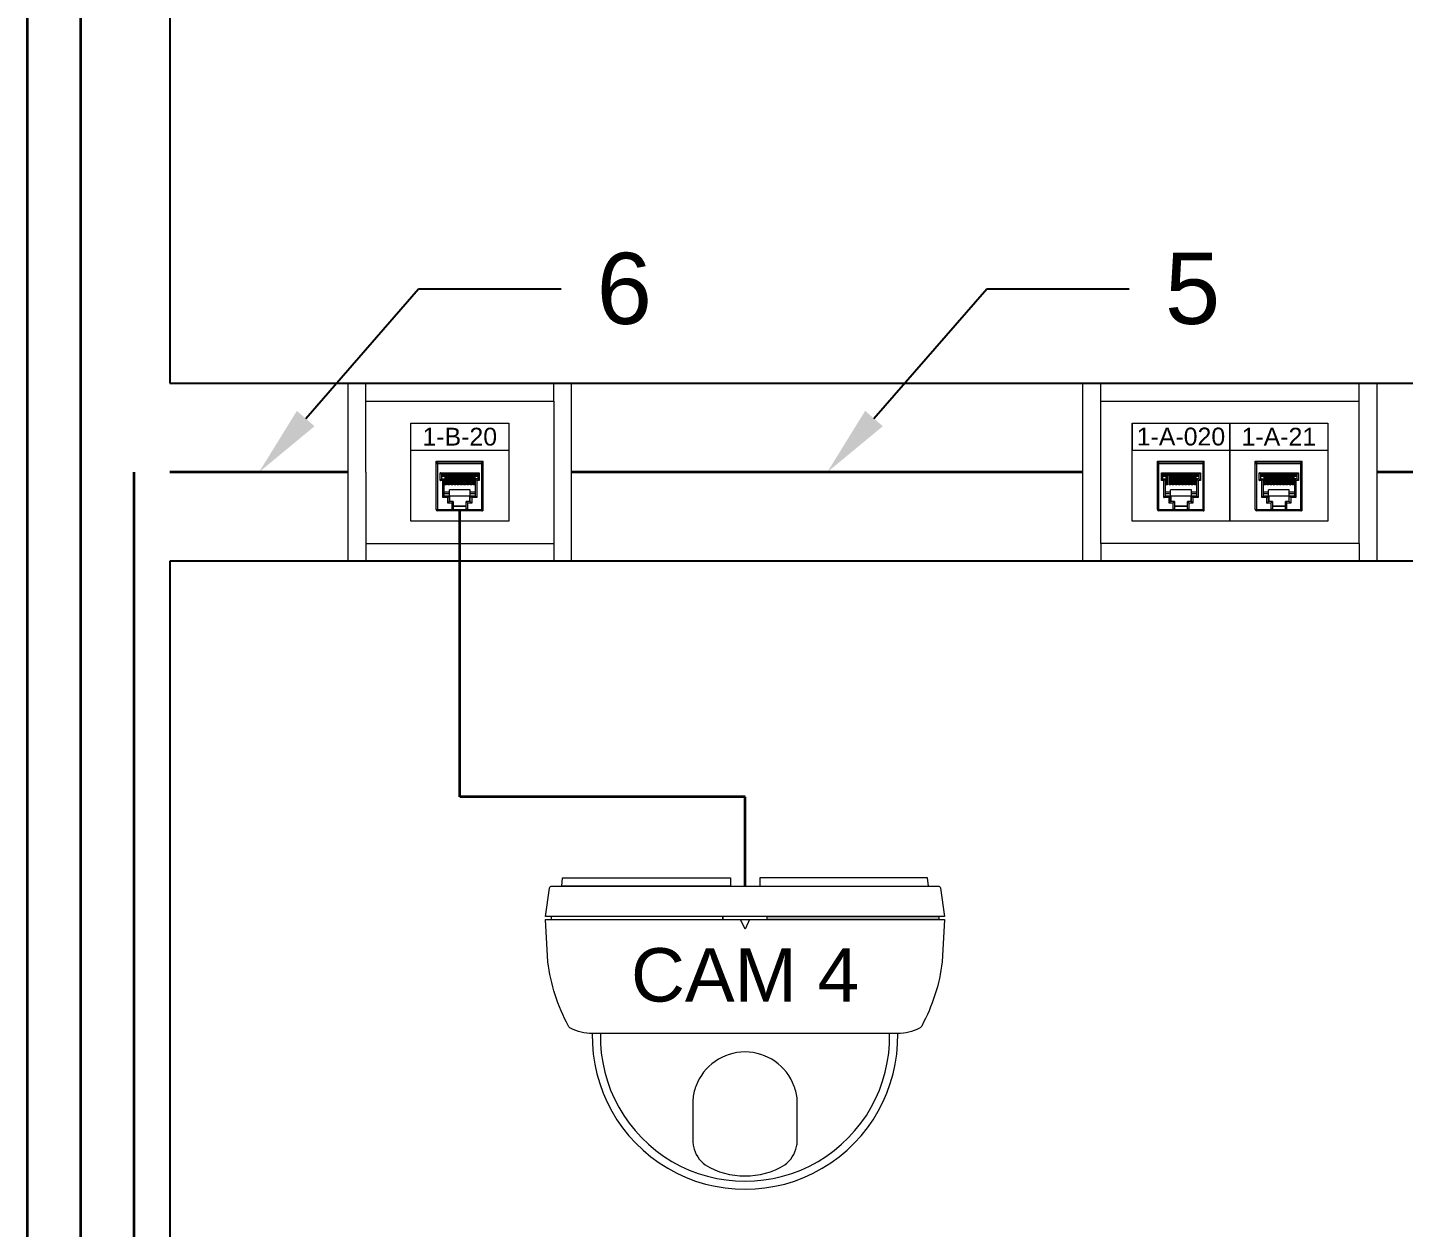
# Model space of a CAD drawing. Header units: millimetres. Extents: x 1256 to 2931, y 3298 to 3694.
# Drawn here: x 2194.1 to 2271.4, y 3412.8 to 3480.2 of the extents above; entities that cross this region are included whole.
import ezdxf
from ezdxf import colors
from ezdxf.entities.mleader import LeaderData, LeaderLine
from ezdxf.enums import TextEntityAlignment as Align
from ezdxf.math import Vec2, Vec3

# ---------------------------------------------------------------- set-up
doc = ezdxf.new("R2010")
doc.units = ezdxf.units.MM
doc.layers.get('0').update_dxf_attribs({"color": 250, "lineweight": 5})
for name, color, linetype, lineweight in [('001_Dark_1 10', 7, 'Continuous', 0), ('At. Client', 1, 'Continuous', 35), ('Cams', 1, 'Continuous', 35), ('Canales', 250, 'Continuous', 25), ('Directrius', 1, 'Continuous', 35), ('R+D+I', 1, 'Continuous', 35), ('Roseta', 250, 'Continuous', 5)]:
    doc.layers.add(name, color=color, linetype=linetype, lineweight=lineweight)
doc.styles.get("Standard").update_dxf_attribs({"font": 'Arial.ttf'})
pattern_1 = [(45, (2097.0818, 3340.090486), (-0.03132663, 0.03132663), [])]
pattern_2 = [(45, (2137.5918, 3340.090486), (-0.03132663, 0.03132663), [])]
pattern_3 = [(45, (2143.0918, 3340.090486), (-0.03132663, 0.03132663), [])]

msp = doc.modelspace()

# ---------------------------------------------------------------- hatches: boundary and pattern name
at = {"layer": 'Roseta'}
h = msp.add_hatch(dxfattribs=at)
h.set_pattern_fill('ANSI31', color=256, scale=0.013954, style=0)
h.set_pattern_definition(pattern_1)
h.paths.add_polyline_path([(2217.802, 3455.112), (2217.743, 3455.112), (2217.728, 3455.111), (2217.728, 3454.535), (2217.802, 3454.535)])
h = msp.add_hatch(dxfattribs=at)
h.set_pattern_fill('ANSI31', color=256, scale=0.013954, style=0)
h.set_pattern_definition(pattern_1)
h.paths.add_polyline_path([(2217.98, 3455.112), (2217.917, 3455.112), (2217.905, 3455.111), (2217.905, 3454.535), (2217.98, 3454.535)])
h.paths.add_polyline_path([(2218.156, 3455.112), (2218.081, 3455.112), (2218.081, 3454.535), (2218.156, 3454.535)])
h.paths.add_polyline_path([(2218.334, 3455.112), (2218.259, 3455.112), (2218.259, 3454.535), (2218.334, 3454.535)])
h.paths.add_polyline_path([(2218.511, 3455.112), (2218.436, 3455.112), (2218.436, 3454.535), (2218.511, 3454.535)])
h.paths.add_polyline_path([(2218.613, 3454.535), (2218.688, 3454.535), (2218.688, 3455.112), (2218.613, 3455.112)])
h.paths.add_polyline_path([(2218.792, 3454.535), (2218.866, 3454.535), (2218.866, 3455.112), (2218.792, 3455.112)])
h = msp.add_hatch(dxfattribs=at)
h.set_pattern_fill('ANSI31', color=256, scale=0.013954, style=0)
h.set_pattern_definition(pattern_1)
h.paths.add_polyline_path([(2218.972, 3454.535), (2219.047, 3454.535), (2219.047, 3455.112), (2219.042, 3455.112), (2218.972, 3455.112)])
h = msp.add_hatch(dxfattribs=at)
h.set_pattern_fill('ANSI31', color=256, scale=0.013954, style=0)
h.set_pattern_definition(pattern_2)
h.paths.add_polyline_path([(2258.312, 3455.112), (2258.253, 3455.112), (2258.238, 3455.111), (2258.238, 3454.535), (2258.312, 3454.535)])
h = msp.add_hatch(dxfattribs=at)
h.set_pattern_fill('ANSI31', color=256, scale=0.013954, style=0)
h.set_pattern_definition(pattern_2)
h.paths.add_polyline_path([(2258.49, 3455.112), (2258.427, 3455.112), (2258.415, 3455.111), (2258.415, 3454.535), (2258.49, 3454.535)])
h.paths.add_polyline_path([(2258.666, 3455.112), (2258.591, 3455.112), (2258.591, 3454.535), (2258.666, 3454.535)])
h.paths.add_polyline_path([(2258.844, 3455.112), (2258.769, 3455.112), (2258.769, 3454.535), (2258.844, 3454.535)])
h.paths.add_polyline_path([(2259.021, 3455.112), (2258.946, 3455.112), (2258.946, 3454.535), (2259.021, 3454.535)])
h.paths.add_polyline_path([(2259.123, 3454.535), (2259.198, 3454.535), (2259.198, 3455.112), (2259.123, 3455.112)])
h.paths.add_polyline_path([(2259.302, 3454.535), (2259.376, 3454.535), (2259.376, 3455.112), (2259.302, 3455.112)])
h = msp.add_hatch(dxfattribs=at)
h.set_pattern_fill('ANSI31', color=256, scale=0.013954, style=0)
h.set_pattern_definition(pattern_2)
h.paths.add_polyline_path([(2259.482, 3454.535), (2259.557, 3454.535), (2259.557, 3455.112), (2259.552, 3455.112), (2259.482, 3455.112)])
h = msp.add_hatch(dxfattribs=at)
h.set_pattern_fill('ANSI31', color=256, scale=0.013954, style=0)
h.set_pattern_definition(pattern_3)
h.paths.add_polyline_path([(2263.812, 3455.112), (2263.753, 3455.112), (2263.738, 3455.111), (2263.738, 3454.535), (2263.812, 3454.535)])
h = msp.add_hatch(dxfattribs=at)
h.set_pattern_fill('ANSI31', color=256, scale=0.013954, style=0)
h.set_pattern_definition(pattern_3)
h.paths.add_polyline_path([(2263.99, 3455.112), (2263.927, 3455.112), (2263.915, 3455.111), (2263.915, 3454.535), (2263.99, 3454.535)])
h.paths.add_polyline_path([(2264.166, 3455.112), (2264.091, 3455.112), (2264.091, 3454.535), (2264.166, 3454.535)])
h.paths.add_polyline_path([(2264.344, 3455.112), (2264.269, 3455.112), (2264.269, 3454.535), (2264.344, 3454.535)])
h.paths.add_polyline_path([(2264.521, 3455.112), (2264.446, 3455.112), (2264.446, 3454.535), (2264.521, 3454.535)])
h.paths.add_polyline_path([(2264.623, 3454.535), (2264.698, 3454.535), (2264.698, 3455.112), (2264.623, 3455.112)])
h.paths.add_polyline_path([(2264.802, 3454.535), (2264.876, 3454.535), (2264.876, 3455.112), (2264.802, 3455.112)])
h = msp.add_hatch(dxfattribs=at)
h.set_pattern_fill('ANSI31', color=256, scale=0.013954, style=0)
h.set_pattern_definition(pattern_3)
h.paths.add_polyline_path([(2264.982, 3454.535), (2265.057, 3454.535), (2265.057, 3455.112), (2265.052, 3455.112), (2264.982, 3455.112)])

# ---------------------------------------------------------------- linework, layer by layer
at = {"layer": '001_Dark_1 10'}
for points in [[(2224.108, 3431.997), (2224.149, 3432.458), (2233.584, 3432.458), (2233.584, 3431.997)], [(2244.706, 3431.997), (2244.666, 3432.458), (2235.23, 3432.458), (2235.23, 3431.997)], [(2223.516, 3430.107), (2233.157, 3430.107), (2233.157, 3430.281), (2223.516, 3430.281)], [(2235.658, 3430.107), (2235.658, 3430.281), (2233.157, 3430.281), (2233.157, 3430.107)], [(2234.66, 3430.107), (2234.407, 3429.565), (2234.154, 3430.107)], [(2245.299, 3430.107), (2235.658, 3430.107), (2235.658, 3430.281), (2245.299, 3430.281)]]:
    msp.add_lwpolyline(points, close=True, dxfattribs=at)
for points in [[(2223.206, 3430.281), (2223.431, 3431.884, -0.373885), (2223.56, 3431.997), (2245.254, 3431.997, -0.373885), (2245.384, 3431.884), (2245.609, 3430.281)], [(2245.609, 3430.107), (2245.485, 3427.738, -0.09279), (2244.33, 3424.132, -0.1504), (2244.206, 3424.01, -0.118988), (2242.984, 3423.709), (2225.83, 3423.709, -0.118988), (2224.608, 3424.01, -0.1504), (2224.485, 3424.132, -0.09279), (2223.33, 3427.738), (2223.206, 3430.107)], [(2225.83, 3423.709, 1.02), (2242.984, 3423.709)], [(2231.477, 3417.641, 0.057517), (2231.509, 3417.364, 0.1735), (2232.172, 3416.325, 0.276322), (2236.642, 3416.325, 0.1735), (2237.306, 3417.364, 0.057517), (2237.338, 3417.641), (2237.338, 3420.008, 0.075804), (2237.166, 3420.74, 0.700635), (2231.648, 3420.74, 0.075804), (2231.477, 3420.008)]]:
    msp.add_lwpolyline(points, format="xyb", close=True, dxfattribs=at)
msp.add_arc((2234.407, 3423.539), 8.125, 178.86547, 1.13453, dxfattribs=at)
msp.add_point((2234.407, 3432.458), dxfattribs=at)
at = {"layer": 'At. Client'}
for p, q in [((2194.104, 3404.239), (2194.104, 3535.239)), ((2197.104, 3404.239), (2197.104, 3495.239))]:
    msp.add_line(p, q, dxfattribs=at)
at = {"layer": 'Cams'}
for p, q in [((2218.384, 3436.997), (2218.384, 3453.068)), ((2234.407, 3436.997), (2218.384, 3436.997)), ((2234.407, 3431.997), (2234.407, 3436.997))]:
    msp.add_line(p, q, dxfattribs=at)
at = {"layer": 'Canales'}
for p, q in [((2202.104, 3490.239), (2202.104, 3460.239)), ((2202.104, 3490.239), (2202.104, 3460.239)), ((2202.104, 3460.239), (2342.104, 3460.239)), ((2202.104, 3450.239), (2202.104, 3406.239)), ((2342.104, 3450.239), (2202.104, 3450.239))]:
    msp.add_line(p, q, dxfattribs=at)
at = {"layer": 'R+D+I'}
for p, q in [((2200.104, 3406.239), (2200.104, 3455.239)), ((2212.104, 3455.239), (2202.104, 3455.239)), ((2253.384, 3455.239), (2224.664, 3455.239)), ((2279.904, 3455.239), (2269.904, 3455.239))]:
    msp.add_line(p, q, dxfattribs=at)
at = {"layer": 'Roseta'}
for p, q in [((2224.664, 3460.239), (2212.104, 3460.239)), ((2212.104, 3460.239), (2212.104, 3450.239)), ((2213.104, 3459.239), (2213.104, 3460.239)), ((2223.664, 3459.239), (2223.664, 3460.239)), ((2224.664, 3450.239), (2224.664, 3460.239)), ((2253.384, 3460.239), (2269.904, 3460.239)), ((2253.384, 3450.239), (2253.384, 3460.239)), ((2254.384, 3451.239), (2254.384, 3460.239)), ((2268.904, 3451.239), (2268.904, 3460.239)), ((2269.904, 3460.239), (2269.904, 3450.239)), ((2213.104, 3455.239), (2213.104, 3459.239)), ((2213.104, 3459.239), (2223.664, 3459.239)), ((2223.664, 3459.239), (2223.664, 3451.239)), ((2254.384, 3459.239), (2268.904, 3459.239)), ((2215.634, 3457.989), (2221.134, 3457.989)), ((2215.634, 3452.489), (2215.634, 3457.989)), ((2221.134, 3457.989), (2221.134, 3452.489)), ((2256.144, 3457.989), (2261.644, 3457.989)), ((2256.144, 3452.489), (2256.144, 3457.989)), ((2256.144, 3457.989), (2256.144, 3456.489)), ((2261.644, 3457.989), (2261.644, 3452.489)), ((2261.644, 3457.989), (2267.144, 3457.989)), ((2261.644, 3452.489), (2261.644, 3457.989)), ((2261.644, 3452.489), (2261.644, 3457.989)), ((2267.144, 3457.989), (2267.144, 3452.489)), ((2215.634, 3456.489), (2221.134, 3456.489)), ((2256.144, 3456.489), (2267.144, 3456.489)), ((2217.059, 3455.859), (2219.693, 3455.859)), ((2257.569, 3455.859), (2260.203, 3455.859)), ((2263.069, 3455.859), (2265.703, 3455.859)), ((2213.104, 3455.239), (2213.104, 3450.239)), ((2221.134, 3452.489), (2215.634, 3452.489)), ((2219.623, 3453.068), (2217.146, 3453.068)), ((2261.644, 3452.489), (2256.144, 3452.489)), ((2260.133, 3453.068), (2257.656, 3453.068)), ((2267.144, 3452.489), (2261.644, 3452.489)), ((2265.633, 3453.068), (2263.156, 3453.068)), ((2213.104, 3451.239), (2223.664, 3451.239)), ((2223.664, 3451.239), (2223.664, 3450.239)), ((2268.904, 3451.239), (2254.384, 3451.239)), ((2254.384, 3451.239), (2254.384, 3450.239)), ((2268.904, 3451.239), (2268.904, 3450.239)), ((2212.104, 3450.239), (2224.664, 3450.239)), ((2269.904, 3450.239), (2253.384, 3450.239))]:
    msp.add_line(p, q, dxfattribs=at)
at = {"layer": 'Roseta', "linetype": 'Continuous'}
for p, q in [((2217.059, 3453.155), (2217.059, 3455.859)), ((2217.059, 3455.736), (2219.693, 3455.736)), ((2217.146, 3453.068), (2217.146, 3455.859)), ((2217.146, 3455.824), (2219.623, 3455.824)), ((2219.623, 3453.068), (2219.623, 3455.859)), ((2219.693, 3453.068), (2219.693, 3455.859)), ((2257.569, 3453.155), (2257.569, 3455.859)), ((2257.569, 3455.736), (2260.203, 3455.736)), ((2257.656, 3453.068), (2257.656, 3455.859)), ((2257.656, 3455.824), (2260.133, 3455.824)), ((2260.133, 3453.068), (2260.133, 3455.859)), ((2260.203, 3453.068), (2260.203, 3455.859)), ((2263.069, 3453.155), (2263.069, 3455.859)), ((2263.069, 3455.736), (2265.703, 3455.736)), ((2263.156, 3453.068), (2263.156, 3455.859)), ((2263.156, 3455.824), (2265.633, 3455.824)), ((2265.633, 3453.068), (2265.633, 3455.859)), ((2265.703, 3453.068), (2265.703, 3455.859)), ((2217.286, 3455.211), (2219.483, 3455.211)), ((2217.286, 3454.777), (2217.286, 3455.211)), ((2217.373, 3455.124), (2219.396, 3455.124)), ((2217.373, 3454.864), (2217.373, 3455.124)), ((2217.373, 3455.124), (2217.373, 3455.124)), ((2217.373, 3455.112), (2219.396, 3455.112)), ((2217.373, 3455.072), (2217.381, 3455.072)), ((2217.373, 3454.864), (2217.547, 3454.864)), ((2217.381, 3454.995), (2217.381, 3455.112)), ((2217.556, 3455.082), (2217.381, 3455.082)), ((2217.556, 3454.995), (2217.381, 3454.995)), ((2217.512, 3453.905), (2217.512, 3454.864)), ((2217.547, 3454.995), (2217.547, 3454.535)), ((2217.556, 3454.535), (2217.556, 3455.112)), ((2217.565, 3455.112), (2217.565, 3454.535)), ((2217.632, 3454.535), (2217.632, 3455.073)), ((2217.632, 3455.073), (2217.714, 3455.073)), ((2217.714, 3455.072), (2217.632, 3455.072)), ((2217.714, 3454.535), (2217.714, 3455.073)), ((2217.721, 3455.112), (2217.721, 3454.535)), ((2217.728, 3455.112), (2217.728, 3454.535)), ((2217.743, 3455.112), (2217.728, 3455.111)), ((2217.802, 3455.112), (2217.802, 3454.535)), ((2217.81, 3454.535), (2217.81, 3455.073)), ((2217.81, 3455.073), (2217.892, 3455.073)), ((2217.892, 3455.072), (2217.81, 3455.072)), ((2217.892, 3454.535), (2217.892, 3455.073)), ((2217.9, 3455.112), (2217.9, 3454.535)), ((2217.905, 3455.112), (2217.905, 3454.535)), ((2217.917, 3455.112), (2217.905, 3455.111)), ((2217.98, 3455.112), (2217.98, 3454.535)), ((2217.988, 3454.535), (2217.988, 3455.073)), ((2217.988, 3455.073), (2218.07, 3455.073)), ((2218.07, 3455.072), (2217.988, 3455.072)), ((2218.07, 3454.535), (2218.07, 3455.073)), ((2218.079, 3455.112), (2218.079, 3454.535)), ((2218.081, 3455.112), (2218.081, 3454.535)), ((2218.156, 3455.112), (2218.156, 3454.535)), ((2218.166, 3454.535), (2218.166, 3455.073)), ((2218.166, 3455.073), (2218.247, 3455.073)), ((2218.247, 3455.072), (2218.166, 3455.072)), ((2218.247, 3454.535), (2218.247, 3455.073)), ((2218.257, 3455.112), (2218.257, 3454.535)), ((2218.259, 3455.112), (2218.259, 3454.535)), ((2218.334, 3455.112), (2218.334, 3454.535)), ((2218.343, 3454.535), (2218.343, 3455.073)), ((2218.343, 3455.073), (2218.425, 3455.073)), ((2218.425, 3455.072), (2218.343, 3455.072)), ((2218.425, 3454.535), (2218.425, 3455.073)), ((2218.436, 3455.112), (2218.436, 3454.535)), ((2218.511, 3455.112), (2218.511, 3454.535)), ((2218.511, 3455.112), (2218.511, 3454.535)), ((2218.521, 3454.535), (2218.521, 3455.073)), ((2218.521, 3455.073), (2218.603, 3455.073)), ((2218.603, 3455.072), (2218.521, 3455.072)), ((2218.603, 3454.535), (2218.603, 3455.073)), ((2218.613, 3455.112), (2218.613, 3454.535)), ((2218.688, 3455.112), (2218.688, 3454.535)), ((2218.689, 3455.112), (2218.689, 3454.535)), ((2218.699, 3454.535), (2218.699, 3455.073)), ((2218.699, 3455.073), (2218.781, 3455.073)), ((2218.781, 3455.072), (2218.699, 3455.072)), ((2218.781, 3454.535), (2218.781, 3455.073)), ((2218.792, 3455.112), (2218.792, 3454.535)), ((2218.866, 3455.112), (2218.866, 3454.535)), ((2218.87, 3455.112), (2218.87, 3454.535)), ((2218.877, 3454.535), (2218.877, 3455.073)), ((2218.877, 3455.073), (2218.959, 3455.073)), ((2218.959, 3455.072), (2218.877, 3455.072)), ((2218.959, 3454.535), (2218.959, 3455.073)), ((2218.972, 3455.112), (2218.972, 3454.535)), ((2219.047, 3455.112), (2219.042, 3455.112)), ((2219.047, 3455.113), (2219.047, 3455.112)), ((2219.047, 3455.112), (2219.047, 3454.535)), ((2219.051, 3455.112), (2219.051, 3454.535)), ((2219.055, 3454.535), (2219.055, 3455.073)), ((2219.055, 3455.073), (2219.137, 3455.073)), ((2219.137, 3455.072), (2219.055, 3455.072)), ((2219.137, 3454.535), (2219.137, 3455.073)), ((2219.204, 3454.535), (2219.204, 3455.112)), ((2219.213, 3454.535), (2219.213, 3455.112)), ((2219.213, 3455.082), (2219.387, 3455.082)), ((2219.387, 3454.995), (2219.213, 3454.995)), ((2219.222, 3454.995), (2219.222, 3454.535)), ((2219.396, 3454.864), (2219.222, 3454.864)), ((2219.256, 3454.864), (2219.256, 3453.905)), ((2219.387, 3454.995), (2219.387, 3455.112)), ((2219.396, 3455.072), (2219.387, 3455.072)), ((2219.396, 3455.124), (2219.396, 3454.864)), ((2219.396, 3455.124), (2219.396, 3455.124)), ((2219.483, 3455.211), (2219.483, 3454.777)), ((2257.796, 3455.211), (2259.993, 3455.211)), ((2257.796, 3454.777), (2257.796, 3455.211)), ((2257.883, 3455.124), (2259.906, 3455.124)), ((2257.883, 3454.864), (2257.883, 3455.124)), ((2257.883, 3455.124), (2257.883, 3455.124)), ((2257.883, 3455.112), (2259.906, 3455.112)), ((2257.883, 3455.072), (2257.891, 3455.072)), ((2257.883, 3454.864), (2258.057, 3454.864)), ((2257.891, 3454.995), (2257.891, 3455.112)), ((2258.066, 3455.082), (2257.891, 3455.082)), ((2258.066, 3454.995), (2257.891, 3454.995)), ((2258.022, 3453.905), (2258.022, 3454.864)), ((2258.057, 3454.995), (2258.057, 3454.535)), ((2258.066, 3454.535), (2258.066, 3455.112)), ((2258.075, 3455.112), (2258.075, 3454.535)), ((2258.142, 3454.535), (2258.142, 3455.073)), ((2258.142, 3455.073), (2258.224, 3455.073)), ((2258.224, 3455.072), (2258.142, 3455.072)), ((2258.224, 3454.535), (2258.224, 3455.073)), ((2258.231, 3455.112), (2258.231, 3454.535)), ((2258.238, 3455.112), (2258.238, 3454.535)), ((2258.253, 3455.112), (2258.238, 3455.111)), ((2258.312, 3455.112), (2258.312, 3454.535)), ((2258.32, 3454.535), (2258.32, 3455.073)), ((2258.32, 3455.073), (2258.402, 3455.073)), ((2258.402, 3455.072), (2258.32, 3455.072)), ((2258.402, 3454.535), (2258.402, 3455.073)), ((2258.41, 3455.112), (2258.41, 3454.535)), ((2258.415, 3455.112), (2258.415, 3454.535)), ((2258.427, 3455.112), (2258.415, 3455.111)), ((2258.49, 3455.112), (2258.49, 3454.535)), ((2258.498, 3454.535), (2258.498, 3455.073)), ((2258.498, 3455.073), (2258.58, 3455.073)), ((2258.58, 3455.072), (2258.498, 3455.072)), ((2258.58, 3454.535), (2258.58, 3455.073)), ((2258.589, 3455.112), (2258.589, 3454.535)), ((2258.591, 3455.112), (2258.591, 3454.535)), ((2258.666, 3455.112), (2258.666, 3454.535)), ((2258.676, 3454.535), (2258.676, 3455.073)), ((2258.676, 3455.073), (2258.757, 3455.073)), ((2258.757, 3455.072), (2258.676, 3455.072)), ((2258.757, 3454.535), (2258.757, 3455.073)), ((2258.767, 3455.112), (2258.767, 3454.535)), ((2258.769, 3455.112), (2258.769, 3454.535)), ((2258.844, 3455.112), (2258.844, 3454.535)), ((2258.853, 3454.535), (2258.853, 3455.073)), ((2258.853, 3455.073), (2258.935, 3455.073)), ((2258.935, 3455.072), (2258.853, 3455.072)), ((2258.935, 3454.535), (2258.935, 3455.073)), ((2258.946, 3455.112), (2258.946, 3454.535)), ((2259.021, 3455.112), (2259.021, 3454.535)), ((2259.021, 3455.112), (2259.021, 3454.535)), ((2259.031, 3454.535), (2259.031, 3455.073)), ((2259.031, 3455.073), (2259.113, 3455.073)), ((2259.113, 3455.072), (2259.031, 3455.072)), ((2259.113, 3454.535), (2259.113, 3455.073)), ((2259.123, 3455.112), (2259.123, 3454.535)), ((2259.198, 3455.112), (2259.198, 3454.535)), ((2259.199, 3455.112), (2259.199, 3454.535)), ((2259.209, 3454.535), (2259.209, 3455.073)), ((2259.209, 3455.073), (2259.291, 3455.073)), ((2259.291, 3455.072), (2259.209, 3455.072)), ((2259.291, 3454.535), (2259.291, 3455.073)), ((2259.302, 3455.112), (2259.302, 3454.535)), ((2259.376, 3455.112), (2259.376, 3454.535)), ((2259.38, 3455.112), (2259.38, 3454.535)), ((2259.387, 3454.535), (2259.387, 3455.073)), ((2259.387, 3455.073), (2259.469, 3455.073)), ((2259.469, 3455.072), (2259.387, 3455.072)), ((2259.469, 3454.535), (2259.469, 3455.073)), ((2259.482, 3455.112), (2259.482, 3454.535)), ((2259.557, 3455.112), (2259.552, 3455.112)), ((2259.557, 3455.113), (2259.557, 3455.112)), ((2259.557, 3455.112), (2259.557, 3454.535)), ((2259.561, 3455.112), (2259.561, 3454.535)), ((2259.565, 3454.535), (2259.565, 3455.073)), ((2259.565, 3455.073), (2259.647, 3455.073)), ((2259.647, 3455.072), (2259.565, 3455.072)), ((2259.647, 3454.535), (2259.647, 3455.073)), ((2259.714, 3454.535), (2259.714, 3455.112)), ((2259.723, 3454.535), (2259.723, 3455.112)), ((2259.723, 3455.082), (2259.897, 3455.082)), ((2259.897, 3454.995), (2259.723, 3454.995)), ((2259.732, 3454.995), (2259.732, 3454.535)), ((2259.906, 3454.864), (2259.732, 3454.864)), ((2259.766, 3454.864), (2259.766, 3453.905)), ((2259.897, 3454.995), (2259.897, 3455.112)), ((2259.906, 3455.072), (2259.897, 3455.072)), ((2259.906, 3455.124), (2259.906, 3454.864)), ((2259.906, 3455.124), (2259.906, 3455.124)), ((2259.993, 3455.211), (2259.993, 3454.777)), ((2263.296, 3455.211), (2265.493, 3455.211)), ((2263.296, 3454.777), (2263.296, 3455.211)), ((2263.383, 3455.124), (2265.406, 3455.124)), ((2263.383, 3454.864), (2263.383, 3455.124)), ((2263.383, 3455.124), (2263.383, 3455.124)), ((2263.383, 3455.112), (2265.406, 3455.112)), ((2263.383, 3455.072), (2263.391, 3455.072)), ((2263.383, 3454.864), (2263.557, 3454.864)), ((2263.391, 3454.995), (2263.391, 3455.112)), ((2263.566, 3455.082), (2263.391, 3455.082)), ((2263.566, 3454.995), (2263.391, 3454.995)), ((2263.522, 3453.905), (2263.522, 3454.864)), ((2263.557, 3454.995), (2263.557, 3454.535)), ((2263.566, 3454.535), (2263.566, 3455.112)), ((2263.575, 3455.112), (2263.575, 3454.535)), ((2263.642, 3454.535), (2263.642, 3455.073)), ((2263.642, 3455.073), (2263.724, 3455.073)), ((2263.724, 3455.072), (2263.642, 3455.072)), ((2263.724, 3454.535), (2263.724, 3455.073)), ((2263.731, 3455.112), (2263.731, 3454.535)), ((2263.738, 3455.112), (2263.738, 3454.535)), ((2263.753, 3455.112), (2263.738, 3455.111)), ((2263.812, 3455.112), (2263.812, 3454.535)), ((2263.82, 3454.535), (2263.82, 3455.073)), ((2263.82, 3455.073), (2263.902, 3455.073)), ((2263.902, 3455.072), (2263.82, 3455.072)), ((2263.902, 3454.535), (2263.902, 3455.073)), ((2263.91, 3455.112), (2263.91, 3454.535)), ((2263.915, 3455.112), (2263.915, 3454.535)), ((2263.927, 3455.112), (2263.915, 3455.111)), ((2263.99, 3455.112), (2263.99, 3454.535)), ((2263.998, 3454.535), (2263.998, 3455.073)), ((2263.998, 3455.073), (2264.08, 3455.073)), ((2264.08, 3455.072), (2263.998, 3455.072)), ((2264.08, 3454.535), (2264.08, 3455.073)), ((2264.089, 3455.112), (2264.089, 3454.535)), ((2264.091, 3455.112), (2264.091, 3454.535)), ((2264.166, 3455.112), (2264.166, 3454.535)), ((2264.176, 3454.535), (2264.176, 3455.073)), ((2264.176, 3455.073), (2264.257, 3455.073)), ((2264.257, 3455.072), (2264.176, 3455.072)), ((2264.257, 3454.535), (2264.257, 3455.073)), ((2264.267, 3455.112), (2264.267, 3454.535)), ((2264.269, 3455.112), (2264.269, 3454.535)), ((2264.344, 3455.112), (2264.344, 3454.535)), ((2264.353, 3454.535), (2264.353, 3455.073)), ((2264.353, 3455.073), (2264.435, 3455.073)), ((2264.435, 3455.072), (2264.353, 3455.072)), ((2264.435, 3454.535), (2264.435, 3455.073)), ((2264.446, 3455.112), (2264.446, 3454.535)), ((2264.521, 3455.112), (2264.521, 3454.535)), ((2264.521, 3455.112), (2264.521, 3454.535)), ((2264.531, 3454.535), (2264.531, 3455.073)), ((2264.531, 3455.073), (2264.613, 3455.073)), ((2264.613, 3455.072), (2264.531, 3455.072)), ((2264.613, 3454.535), (2264.613, 3455.073)), ((2264.623, 3455.112), (2264.623, 3454.535)), ((2264.698, 3455.112), (2264.698, 3454.535)), ((2264.699, 3455.112), (2264.699, 3454.535)), ((2264.709, 3454.535), (2264.709, 3455.073)), ((2264.709, 3455.073), (2264.791, 3455.073)), ((2264.791, 3455.072), (2264.709, 3455.072)), ((2264.791, 3454.535), (2264.791, 3455.073)), ((2264.802, 3455.112), (2264.802, 3454.535)), ((2264.876, 3455.112), (2264.876, 3454.535)), ((2264.88, 3455.112), (2264.88, 3454.535)), ((2264.887, 3454.535), (2264.887, 3455.073)), ((2264.887, 3455.073), (2264.969, 3455.073)), ((2264.969, 3455.072), (2264.887, 3455.072)), ((2264.969, 3454.535), (2264.969, 3455.073)), ((2264.982, 3455.112), (2264.982, 3454.535)), ((2265.057, 3455.112), (2265.052, 3455.112)), ((2265.057, 3455.113), (2265.057, 3455.112)), ((2265.057, 3455.112), (2265.057, 3454.535)), ((2265.061, 3455.112), (2265.061, 3454.535)), ((2265.065, 3454.535), (2265.065, 3455.073)), ((2265.065, 3455.073), (2265.147, 3455.073)), ((2265.147, 3455.072), (2265.065, 3455.072)), ((2265.147, 3454.535), (2265.147, 3455.073)), ((2265.214, 3454.535), (2265.214, 3455.112)), ((2265.223, 3454.535), (2265.223, 3455.112)), ((2265.223, 3455.082), (2265.397, 3455.082)), ((2265.397, 3454.995), (2265.223, 3454.995)), ((2265.232, 3454.995), (2265.232, 3454.535)), ((2265.406, 3454.864), (2265.232, 3454.864)), ((2265.266, 3454.864), (2265.266, 3453.905)), ((2265.397, 3454.995), (2265.397, 3455.112)), ((2265.406, 3455.072), (2265.397, 3455.072)), ((2265.406, 3455.124), (2265.406, 3454.864)), ((2265.406, 3455.124), (2265.406, 3455.124)), ((2265.493, 3455.211), (2265.493, 3454.777)), ((2217.425, 3454.777), (2217.286, 3454.777)), ((2217.425, 3453.818), (2217.425, 3454.777)), ((2217.8, 3454.114), (2217.512, 3454.114)), ((2217.632, 3454.535), (2217.547, 3454.535)), ((2217.81, 3454.535), (2217.714, 3454.535)), ((2217.8, 3453.591), (2217.8, 3454.254)), ((2218.969, 3454.254), (2217.8, 3454.254)), ((2217.988, 3454.535), (2217.892, 3454.535)), ((2218.166, 3454.535), (2218.07, 3454.535)), ((2218.343, 3454.535), (2218.247, 3454.535)), ((2218.521, 3454.535), (2218.425, 3454.535)), ((2218.699, 3454.535), (2218.603, 3454.535)), ((2218.877, 3454.535), (2218.781, 3454.535)), ((2219.055, 3454.535), (2218.959, 3454.535)), ((2218.969, 3453.591), (2218.969, 3454.254)), ((2219.256, 3454.114), (2218.969, 3454.114)), ((2219.222, 3454.535), (2219.137, 3454.535)), ((2219.483, 3454.777), (2219.344, 3454.777)), ((2219.344, 3454.777), (2219.344, 3453.818)), ((2257.935, 3454.777), (2257.796, 3454.777)), ((2257.935, 3453.818), (2257.935, 3454.777)), ((2258.31, 3454.114), (2258.022, 3454.114)), ((2258.142, 3454.535), (2258.057, 3454.535)), ((2258.32, 3454.535), (2258.224, 3454.535)), ((2258.31, 3453.591), (2258.31, 3454.254)), ((2259.479, 3454.254), (2258.31, 3454.254)), ((2258.498, 3454.535), (2258.402, 3454.535)), ((2258.676, 3454.535), (2258.58, 3454.535)), ((2258.853, 3454.535), (2258.757, 3454.535)), ((2259.031, 3454.535), (2258.935, 3454.535)), ((2259.209, 3454.535), (2259.113, 3454.535)), ((2259.387, 3454.535), (2259.291, 3454.535)), ((2259.565, 3454.535), (2259.469, 3454.535)), ((2259.479, 3453.591), (2259.479, 3454.254)), ((2259.766, 3454.114), (2259.479, 3454.114)), ((2259.732, 3454.535), (2259.647, 3454.535)), ((2259.993, 3454.777), (2259.854, 3454.777)), ((2259.854, 3454.777), (2259.854, 3453.818)), ((2263.435, 3454.777), (2263.296, 3454.777)), ((2263.435, 3453.818), (2263.435, 3454.777)), ((2263.81, 3454.114), (2263.522, 3454.114)), ((2263.642, 3454.535), (2263.557, 3454.535)), ((2263.82, 3454.535), (2263.724, 3454.535)), ((2263.81, 3453.591), (2263.81, 3454.254)), ((2264.979, 3454.254), (2263.81, 3454.254)), ((2263.998, 3454.535), (2263.902, 3454.535)), ((2264.176, 3454.535), (2264.08, 3454.535)), ((2264.353, 3454.535), (2264.257, 3454.535)), ((2264.531, 3454.535), (2264.435, 3454.535)), ((2264.709, 3454.535), (2264.613, 3454.535)), ((2264.887, 3454.535), (2264.791, 3454.535)), ((2265.065, 3454.535), (2264.969, 3454.535)), ((2264.979, 3453.591), (2264.979, 3454.254)), ((2265.266, 3454.114), (2264.979, 3454.114)), ((2265.232, 3454.535), (2265.147, 3454.535)), ((2265.493, 3454.777), (2265.354, 3454.777)), ((2265.354, 3454.777), (2265.354, 3453.818)), ((2217.713, 3453.818), (2217.425, 3453.818)), ((2217.8, 3454.027), (2217.512, 3454.027)), ((2219.256, 3453.905), (2217.512, 3453.905)), ((2217.713, 3453.504), (2217.713, 3453.818)), ((2217.931, 3453.504), (2217.713, 3453.504)), ((2218.018, 3453.591), (2217.8, 3453.591)), ((2217.804, 3453.905), (2217.804, 3453.591)), ((2217.812, 3453.905), (2217.812, 3453.591)), ((2217.931, 3453.504), (2217.931, 3453.155)), ((2218.018, 3453.591), (2218.018, 3453.181)), ((2218.018, 3453.347), (2218.751, 3453.347)), ((2218.018, 3453.338), (2218.751, 3453.338)), ((2218.018, 3453.329), (2218.751, 3453.329)), ((2218.751, 3453.181), (2218.751, 3453.591)), ((2218.969, 3453.591), (2218.751, 3453.591)), ((2218.838, 3453.155), (2218.838, 3453.504)), ((2219.056, 3453.504), (2218.838, 3453.504)), ((2218.957, 3453.591), (2218.957, 3453.905)), ((2218.965, 3453.591), (2218.965, 3453.905)), ((2219.256, 3454.027), (2218.969, 3454.027)), ((2219.056, 3453.818), (2219.056, 3453.504)), ((2219.344, 3453.818), (2219.056, 3453.818)), ((2258.223, 3453.818), (2257.935, 3453.818)), ((2258.31, 3454.027), (2258.022, 3454.027)), ((2259.766, 3453.905), (2258.022, 3453.905)), ((2258.223, 3453.504), (2258.223, 3453.818)), ((2258.441, 3453.504), (2258.223, 3453.504)), ((2258.528, 3453.591), (2258.31, 3453.591)), ((2258.314, 3453.905), (2258.314, 3453.591)), ((2258.322, 3453.905), (2258.322, 3453.591)), ((2258.441, 3453.504), (2258.441, 3453.155)), ((2258.528, 3453.591), (2258.528, 3453.181)), ((2258.528, 3453.347), (2259.261, 3453.347)), ((2258.528, 3453.338), (2259.261, 3453.338)), ((2258.528, 3453.329), (2259.261, 3453.329)), ((2259.261, 3453.181), (2259.261, 3453.591)), ((2259.479, 3453.591), (2259.261, 3453.591)), ((2259.348, 3453.155), (2259.348, 3453.504)), ((2259.566, 3453.504), (2259.348, 3453.504)), ((2259.467, 3453.591), (2259.467, 3453.905)), ((2259.475, 3453.591), (2259.475, 3453.905)), ((2259.766, 3454.027), (2259.479, 3454.027)), ((2259.566, 3453.818), (2259.566, 3453.504)), ((2259.854, 3453.818), (2259.566, 3453.818)), ((2263.723, 3453.818), (2263.435, 3453.818)), ((2263.81, 3454.027), (2263.522, 3454.027)), ((2265.266, 3453.905), (2263.522, 3453.905)), ((2263.723, 3453.504), (2263.723, 3453.818)), ((2263.941, 3453.504), (2263.723, 3453.504)), ((2264.028, 3453.591), (2263.81, 3453.591)), ((2263.814, 3453.905), (2263.814, 3453.591)), ((2263.822, 3453.905), (2263.822, 3453.591)), ((2263.941, 3453.504), (2263.941, 3453.155)), ((2264.028, 3453.591), (2264.028, 3453.181)), ((2264.028, 3453.347), (2264.761, 3453.347)), ((2264.028, 3453.338), (2264.761, 3453.338)), ((2264.028, 3453.329), (2264.761, 3453.329)), ((2264.761, 3453.181), (2264.761, 3453.591)), ((2264.979, 3453.591), (2264.761, 3453.591)), ((2264.848, 3453.155), (2264.848, 3453.504)), ((2265.066, 3453.504), (2264.848, 3453.504)), ((2264.967, 3453.591), (2264.967, 3453.905)), ((2264.975, 3453.591), (2264.975, 3453.905)), ((2265.266, 3454.027), (2264.979, 3454.027)), ((2265.066, 3453.818), (2265.066, 3453.504)), ((2265.354, 3453.818), (2265.066, 3453.818)), ((2217.059, 3453.155), (2219.693, 3453.155)), ((2257.569, 3453.155), (2260.203, 3453.155)), ((2263.069, 3453.155), (2265.703, 3453.155))]:
    msp.add_line(p, q, dxfattribs=at)
for centre, start, end in [((2217.146, 3455.736), 90, 180), ((2219.623, 3455.736), 36.23422, 90), ((2257.656, 3455.736), 90, 180), ((2260.133, 3455.736), 36.23422, 90), ((2263.156, 3455.736), 90, 180), ((2265.633, 3455.736), 36.23422, 90), ((2217.146, 3453.155), 180, 270), ((2219.623, 3453.155), 270, 323.26635), ((2257.656, 3453.155), 180, 270), ((2260.133, 3453.155), 270, 323.26635), ((2263.156, 3453.155), 180, 270), ((2265.633, 3453.155), 270, 323.26635)]:
    msp.add_arc(centre, 0.0872, start, end, dxfattribs=at)
for points, start_tangent, end_tangent in [([(2217.373, 3455.124), (2217.37, 3455.127), (2217.362, 3455.134), (2217.352, 3455.144), (2217.341, 3455.156), (2217.328, 3455.169), (2217.314, 3455.183), (2217.3, 3455.197), (2217.286, 3455.211)], (-0.707107, 0.707107), (-0.707107, 0.707107)), ([(2217.286, 3454.777), (2217.3, 3454.791), (2217.314, 3454.806), (2217.328, 3454.82), (2217.341, 3454.833), (2217.353, 3454.845), (2217.363, 3454.855), (2217.37, 3454.862), (2217.373, 3454.864)], (0.707107, 0.707107), (0.707107, 0.707107)), ([(2217.425, 3454.777), (2217.439, 3454.791), (2217.454, 3454.806), (2217.468, 3454.82), (2217.481, 3454.833), (2217.493, 3454.845), (2217.503, 3454.855), (2217.51, 3454.862), (2217.512, 3454.864)], (0.707107, 0.707107), (0.707107, 0.707107)), ([(2219.344, 3454.777), (2219.33, 3454.791), (2219.315, 3454.806), (2219.301, 3454.82), (2219.288, 3454.833), (2219.276, 3454.845), (2219.266, 3454.855), (2219.259, 3454.862), (2219.256, 3454.864)], (-0.707107, 0.707107), (-0.707107, 0.707107)), ([(2219.396, 3455.124), (2219.399, 3455.127), (2219.406, 3455.134), (2219.416, 3455.144), (2219.428, 3455.156), (2219.441, 3455.169), (2219.455, 3455.183), (2219.469, 3455.197), (2219.483, 3455.211)], (0.707107, 0.707107), (0.707107, 0.707107)), ([(2219.483, 3454.777), (2219.469, 3454.791), (2219.455, 3454.806), (2219.441, 3454.82), (2219.427, 3454.833), (2219.416, 3454.845), (2219.406, 3454.855), (2219.399, 3454.862), (2219.396, 3454.864)], (-0.707107, 0.707107), (-0.707107, 0.707107)), ([(2257.883, 3455.124), (2257.88, 3455.127), (2257.872, 3455.134), (2257.862, 3455.144), (2257.851, 3455.156), (2257.838, 3455.169), (2257.824, 3455.183), (2257.81, 3455.197), (2257.796, 3455.211)], (-0.707107, 0.707107), (-0.707107, 0.707107)), ([(2257.796, 3454.777), (2257.81, 3454.791), (2257.824, 3454.806), (2257.838, 3454.82), (2257.851, 3454.833), (2257.863, 3454.845), (2257.873, 3454.855), (2257.88, 3454.862), (2257.883, 3454.864)], (0.707107, 0.707107), (0.707107, 0.707107)), ([(2257.935, 3454.777), (2257.949, 3454.791), (2257.964, 3454.806), (2257.978, 3454.82), (2257.991, 3454.833), (2258.003, 3454.845), (2258.013, 3454.855), (2258.02, 3454.862), (2258.022, 3454.864)], (0.707107, 0.707107), (0.707107, 0.707107)), ([(2259.854, 3454.777), (2259.84, 3454.791), (2259.825, 3454.806), (2259.811, 3454.82), (2259.798, 3454.833), (2259.786, 3454.845), (2259.776, 3454.855), (2259.769, 3454.862), (2259.766, 3454.864)], (-0.707107, 0.707107), (-0.707107, 0.707107)), ([(2259.906, 3455.124), (2259.909, 3455.127), (2259.916, 3455.134), (2259.926, 3455.144), (2259.938, 3455.156), (2259.951, 3455.169), (2259.965, 3455.183), (2259.979, 3455.197), (2259.993, 3455.211)], (0.707107, 0.707107), (0.707107, 0.707107)), ([(2259.993, 3454.777), (2259.979, 3454.791), (2259.965, 3454.806), (2259.951, 3454.82), (2259.937, 3454.833), (2259.926, 3454.845), (2259.916, 3454.855), (2259.909, 3454.862), (2259.906, 3454.864)], (-0.707107, 0.707107), (-0.707107, 0.707107)), ([(2263.383, 3455.124), (2263.38, 3455.127), (2263.372, 3455.134), (2263.362, 3455.144), (2263.351, 3455.156), (2263.338, 3455.169), (2263.324, 3455.183), (2263.31, 3455.197), (2263.296, 3455.211)], (-0.707107, 0.707107), (-0.707107, 0.707107)), ([(2263.296, 3454.777), (2263.31, 3454.791), (2263.324, 3454.806), (2263.338, 3454.82), (2263.351, 3454.833), (2263.363, 3454.845), (2263.373, 3454.855), (2263.38, 3454.862), (2263.383, 3454.864)], (0.707107, 0.707107), (0.707107, 0.707107)), ([(2263.435, 3454.777), (2263.449, 3454.791), (2263.464, 3454.806), (2263.478, 3454.82), (2263.491, 3454.833), (2263.503, 3454.845), (2263.513, 3454.855), (2263.52, 3454.862), (2263.522, 3454.864)], (0.707107, 0.707107), (0.707107, 0.707107)), ([(2265.354, 3454.777), (2265.34, 3454.791), (2265.325, 3454.806), (2265.311, 3454.82), (2265.298, 3454.833), (2265.286, 3454.845), (2265.276, 3454.855), (2265.269, 3454.862), (2265.266, 3454.864)], (-0.707107, 0.707107), (-0.707107, 0.707107)), ([(2265.406, 3455.124), (2265.409, 3455.127), (2265.416, 3455.134), (2265.426, 3455.144), (2265.438, 3455.156), (2265.451, 3455.169), (2265.465, 3455.183), (2265.479, 3455.197), (2265.493, 3455.211)], (0.707107, 0.707107), (0.707107, 0.707107)), ([(2265.493, 3454.777), (2265.479, 3454.791), (2265.465, 3454.806), (2265.451, 3454.82), (2265.437, 3454.833), (2265.426, 3454.845), (2265.416, 3454.855), (2265.409, 3454.862), (2265.406, 3454.864)], (-0.707107, 0.707107), (-0.707107, 0.707107)), ([(2217.425, 3453.818), (2217.439, 3453.832), (2217.454, 3453.846), (2217.468, 3453.86), (2217.481, 3453.874), (2217.493, 3453.885), (2217.503, 3453.895), (2217.51, 3453.902), (2217.512, 3453.905)], (0.707107, 0.707107), (0.707107, 0.707107)), ([(2217.713, 3453.818), (2217.727, 3453.832), (2217.741, 3453.846), (2217.755, 3453.86), (2217.769, 3453.874), (2217.781, 3453.885), (2217.79, 3453.895), (2217.797, 3453.902), (2217.8, 3453.905)], (0.707107, 0.707107), (0.707107, 0.707107)), ([(2217.713, 3453.504), (2217.727, 3453.518), (2217.741, 3453.532), (2217.755, 3453.546), (2217.769, 3453.56), (2217.781, 3453.572), (2217.79, 3453.581), (2217.797, 3453.588), (2217.8, 3453.591)], (0.707107, 0.707107), (0.707107, 0.707107)), ([(2217.931, 3453.504), (2217.945, 3453.518), (2217.959, 3453.532), (2217.973, 3453.546), (2217.987, 3453.56), (2217.999, 3453.572), (2218.008, 3453.581), (2218.015, 3453.588), (2218.018, 3453.591)], (0.707107, 0.707107), (0.707107, 0.707107)), ([(2218.838, 3453.504), (2218.824, 3453.518), (2218.809, 3453.532), (2218.795, 3453.546), (2218.782, 3453.56), (2218.77, 3453.572), (2218.76, 3453.581), (2218.753, 3453.588), (2218.751, 3453.591)], (-0.707107, 0.707107), (-0.707107, 0.707107)), ([(2219.056, 3453.818), (2219.042, 3453.832), (2219.027, 3453.846), (2219.013, 3453.86), (2219, 3453.874), (2218.988, 3453.885), (2218.978, 3453.895), (2218.971, 3453.902), (2218.969, 3453.905)], (-0.707107, 0.707107), (-0.707107, 0.707107)), ([(2219.056, 3453.504), (2219.042, 3453.518), (2219.027, 3453.532), (2219.013, 3453.546), (2219, 3453.56), (2218.988, 3453.572), (2218.978, 3453.581), (2218.971, 3453.588), (2218.969, 3453.591)], (-0.707107, 0.707107), (-0.707107, 0.707107)), ([(2219.344, 3453.818), (2219.33, 3453.832), (2219.315, 3453.846), (2219.301, 3453.86), (2219.288, 3453.874), (2219.276, 3453.885), (2219.266, 3453.895), (2219.259, 3453.902), (2219.256, 3453.905)], (-0.707107, 0.707107), (-0.707107, 0.707107)), ([(2257.935, 3453.818), (2257.949, 3453.832), (2257.964, 3453.846), (2257.978, 3453.86), (2257.991, 3453.874), (2258.003, 3453.885), (2258.013, 3453.895), (2258.02, 3453.902), (2258.022, 3453.905)], (0.707107, 0.707107), (0.707107, 0.707107)), ([(2258.223, 3453.818), (2258.237, 3453.832), (2258.251, 3453.846), (2258.265, 3453.86), (2258.279, 3453.874), (2258.291, 3453.885), (2258.3, 3453.895), (2258.307, 3453.902), (2258.31, 3453.905)], (0.707107, 0.707107), (0.707107, 0.707107)), ([(2258.223, 3453.504), (2258.237, 3453.518), (2258.251, 3453.532), (2258.265, 3453.546), (2258.279, 3453.56), (2258.291, 3453.572), (2258.3, 3453.581), (2258.307, 3453.588), (2258.31, 3453.591)], (0.707107, 0.707107), (0.707107, 0.707107)), ([(2258.441, 3453.504), (2258.455, 3453.518), (2258.469, 3453.532), (2258.483, 3453.546), (2258.497, 3453.56), (2258.509, 3453.572), (2258.518, 3453.581), (2258.525, 3453.588), (2258.528, 3453.591)], (0.707107, 0.707107), (0.707107, 0.707107)), ([(2259.348, 3453.504), (2259.334, 3453.518), (2259.319, 3453.532), (2259.305, 3453.546), (2259.292, 3453.56), (2259.28, 3453.572), (2259.27, 3453.581), (2259.263, 3453.588), (2259.261, 3453.591)], (-0.707107, 0.707107), (-0.707107, 0.707107)), ([(2259.566, 3453.818), (2259.552, 3453.832), (2259.537, 3453.846), (2259.523, 3453.86), (2259.51, 3453.874), (2259.498, 3453.885), (2259.488, 3453.895), (2259.481, 3453.902), (2259.479, 3453.905)], (-0.707107, 0.707107), (-0.707107, 0.707107)), ([(2259.566, 3453.504), (2259.552, 3453.518), (2259.537, 3453.532), (2259.523, 3453.546), (2259.51, 3453.56), (2259.498, 3453.572), (2259.488, 3453.581), (2259.481, 3453.588), (2259.479, 3453.591)], (-0.707107, 0.707107), (-0.707107, 0.707107)), ([(2259.854, 3453.818), (2259.84, 3453.832), (2259.825, 3453.846), (2259.811, 3453.86), (2259.798, 3453.874), (2259.786, 3453.885), (2259.776, 3453.895), (2259.769, 3453.902), (2259.766, 3453.905)], (-0.707107, 0.707107), (-0.707107, 0.707107)), ([(2263.435, 3453.818), (2263.449, 3453.832), (2263.464, 3453.846), (2263.478, 3453.86), (2263.491, 3453.874), (2263.503, 3453.885), (2263.513, 3453.895), (2263.52, 3453.902), (2263.522, 3453.905)], (0.707107, 0.707107), (0.707107, 0.707107)), ([(2263.723, 3453.818), (2263.737, 3453.832), (2263.751, 3453.846), (2263.765, 3453.86), (2263.779, 3453.874), (2263.791, 3453.885), (2263.8, 3453.895), (2263.807, 3453.902), (2263.81, 3453.905)], (0.707107, 0.707107), (0.707107, 0.707107)), ([(2263.723, 3453.504), (2263.737, 3453.518), (2263.751, 3453.532), (2263.765, 3453.546), (2263.779, 3453.56), (2263.791, 3453.572), (2263.8, 3453.581), (2263.807, 3453.588), (2263.81, 3453.591)], (0.707107, 0.707107), (0.707107, 0.707107)), ([(2263.941, 3453.504), (2263.955, 3453.518), (2263.969, 3453.532), (2263.983, 3453.546), (2263.997, 3453.56), (2264.009, 3453.572), (2264.018, 3453.581), (2264.025, 3453.588), (2264.028, 3453.591)], (0.707107, 0.707107), (0.707107, 0.707107)), ([(2264.848, 3453.504), (2264.834, 3453.518), (2264.819, 3453.532), (2264.805, 3453.546), (2264.792, 3453.56), (2264.78, 3453.572), (2264.77, 3453.581), (2264.763, 3453.588), (2264.761, 3453.591)], (-0.707107, 0.707107), (-0.707107, 0.707107)), ([(2265.066, 3453.818), (2265.052, 3453.832), (2265.037, 3453.846), (2265.023, 3453.86), (2265.01, 3453.874), (2264.998, 3453.885), (2264.988, 3453.895), (2264.981, 3453.902), (2264.979, 3453.905)], (-0.707107, 0.707107), (-0.707107, 0.707107)), ([(2265.066, 3453.504), (2265.052, 3453.518), (2265.037, 3453.532), (2265.023, 3453.546), (2265.01, 3453.56), (2264.998, 3453.572), (2264.988, 3453.581), (2264.981, 3453.588), (2264.979, 3453.591)], (-0.707107, 0.707107), (-0.707107, 0.707107)), ([(2265.354, 3453.818), (2265.34, 3453.832), (2265.325, 3453.846), (2265.311, 3453.86), (2265.298, 3453.874), (2265.286, 3453.885), (2265.276, 3453.895), (2265.269, 3453.902), (2265.266, 3453.905)], (-0.707107, 0.707107), (-0.707107, 0.707107)), ([(2218.018, 3453.181), (2218.015, 3453.174), (2218.006, 3453.168), (2217.992, 3453.162), (2217.974, 3453.158), (2217.953, 3453.156), (2217.931, 3453.155)], (0, -1), (-1, 0)), ([(2218.838, 3453.155), (2218.816, 3453.156), (2218.795, 3453.158), (2218.777, 3453.162), (2218.763, 3453.168), (2218.754, 3453.174), (2218.751, 3453.181)], (-1, 0), (0, 1)), ([(2258.528, 3453.181), (2258.525, 3453.174), (2258.516, 3453.168), (2258.502, 3453.162), (2258.484, 3453.158), (2258.463, 3453.156), (2258.441, 3453.155)], (0, -1), (-1, 0)), ([(2259.348, 3453.155), (2259.326, 3453.156), (2259.305, 3453.158), (2259.287, 3453.162), (2259.273, 3453.168), (2259.264, 3453.174), (2259.261, 3453.181)], (-1, 0), (0, 1)), ([(2264.028, 3453.181), (2264.025, 3453.174), (2264.016, 3453.168), (2264.002, 3453.162), (2263.984, 3453.158), (2263.963, 3453.156), (2263.941, 3453.155)], (0, -1), (-1, 0)), ([(2264.848, 3453.155), (2264.826, 3453.156), (2264.805, 3453.158), (2264.787, 3453.162), (2264.773, 3453.168), (2264.764, 3453.174), (2264.761, 3453.181)], (-1, 0), (0, 1))]:
    msp.add_spline(points, degree=3, dxfattribs=dict(at, start_tangent=start_tangent, end_tangent=end_tangent))

# ---------------------------------------------------------------- texts
at = {"insert": (2234.407, 3426.983), "char_height": 3, "attachment_point": 5}
msp.add_mtext_dynamic_manual_height_columns('CAM 4 ', width=14.6482, gutter_width=5, heights=[0], dxfattribs=at)
at = {"layer": 'Roseta', "char_height": 1, "attachment_point": 5}
for s, insert in [('1-A-020', (2258.894, 3457.238)), ('1-A-21', (2264.394, 3457.238))]:
    msp.add_mtext_dynamic_manual_height_columns(s, width=5.5, gutter_width=12.5, heights=[1.5], dxfattribs=dict(at, insert=insert))
at = {"layer": 'Roseta', "flags": 4}
msp.add_attdef('1-B-20', text='1-A-20', height=1, dxfattribs=at).set_placement((2218.384, 3457.239), align=Align.MIDDLE_CENTER)

# ---------------------------------------------------------------- leaders
at = {"layer": 'Directrius'}
ml = msp.add_multileader_mtext('Standard', dxfattribs=at)
ml.set_content('6', color=256)
ml.set_leader_properties()
ml.build(insert=Vec2(0, 0))
ctx = ml.context
ctx.base_point, ctx.plane_origin = Vec3(2224.073, 3465.535), Vec3(2207.104, 3455.239)
notes = []
notes.append((ctx, [(0, (1, 1, 0), (2216.073, 3465.535), (1, 0), 8, [(0, [(2207.104, 3455.239)], 0, [])])]))
ctx.mtext.insert, ctx.mtext.flow_direction = Vec3(2226.073, 3467.569), 5
ml = msp.add_multileader_mtext('Standard', dxfattribs=at)
ml.set_content('5', color=256)
ml.set_leader_properties()
ml.build(insert=Vec2(0, 0))
ctx = ml.context
ctx.base_point, ctx.plane_origin = Vec3(2255.993, 3465.535), Vec3(2239.024, 3455.239)
notes.append((ctx, [(0, (1, 1, 0), (2247.993, 3465.535), (1, 0), 8, [(0, [(2239.024, 3455.239)], 0, [])])]))
ctx.mtext.insert, ctx.mtext.flow_direction = Vec3(2257.993, 3467.569), 5
for ctx, leaders in notes:
    for number, flags, end, landing, length, lines in leaders:
        leader = LeaderData()
        leader.index, (leader.has_last_leader_line, leader.has_dogleg_vector, leader.attachment_direction) = number, flags
        leader.last_leader_point, leader.dogleg_vector, leader.dogleg_length = Vec3(end), Vec3(landing), length
        for number, points, colour, breaks in lines:
            line = LeaderLine()
            line.index, line.vertices, line.color, line.breaks = number, Vec3.list(points), colors.encode_raw_color(colour), breaks
            leader.lines.append(line)
        ctx.leaders.append(leader)

doc.saveas('drawing.dxf')
